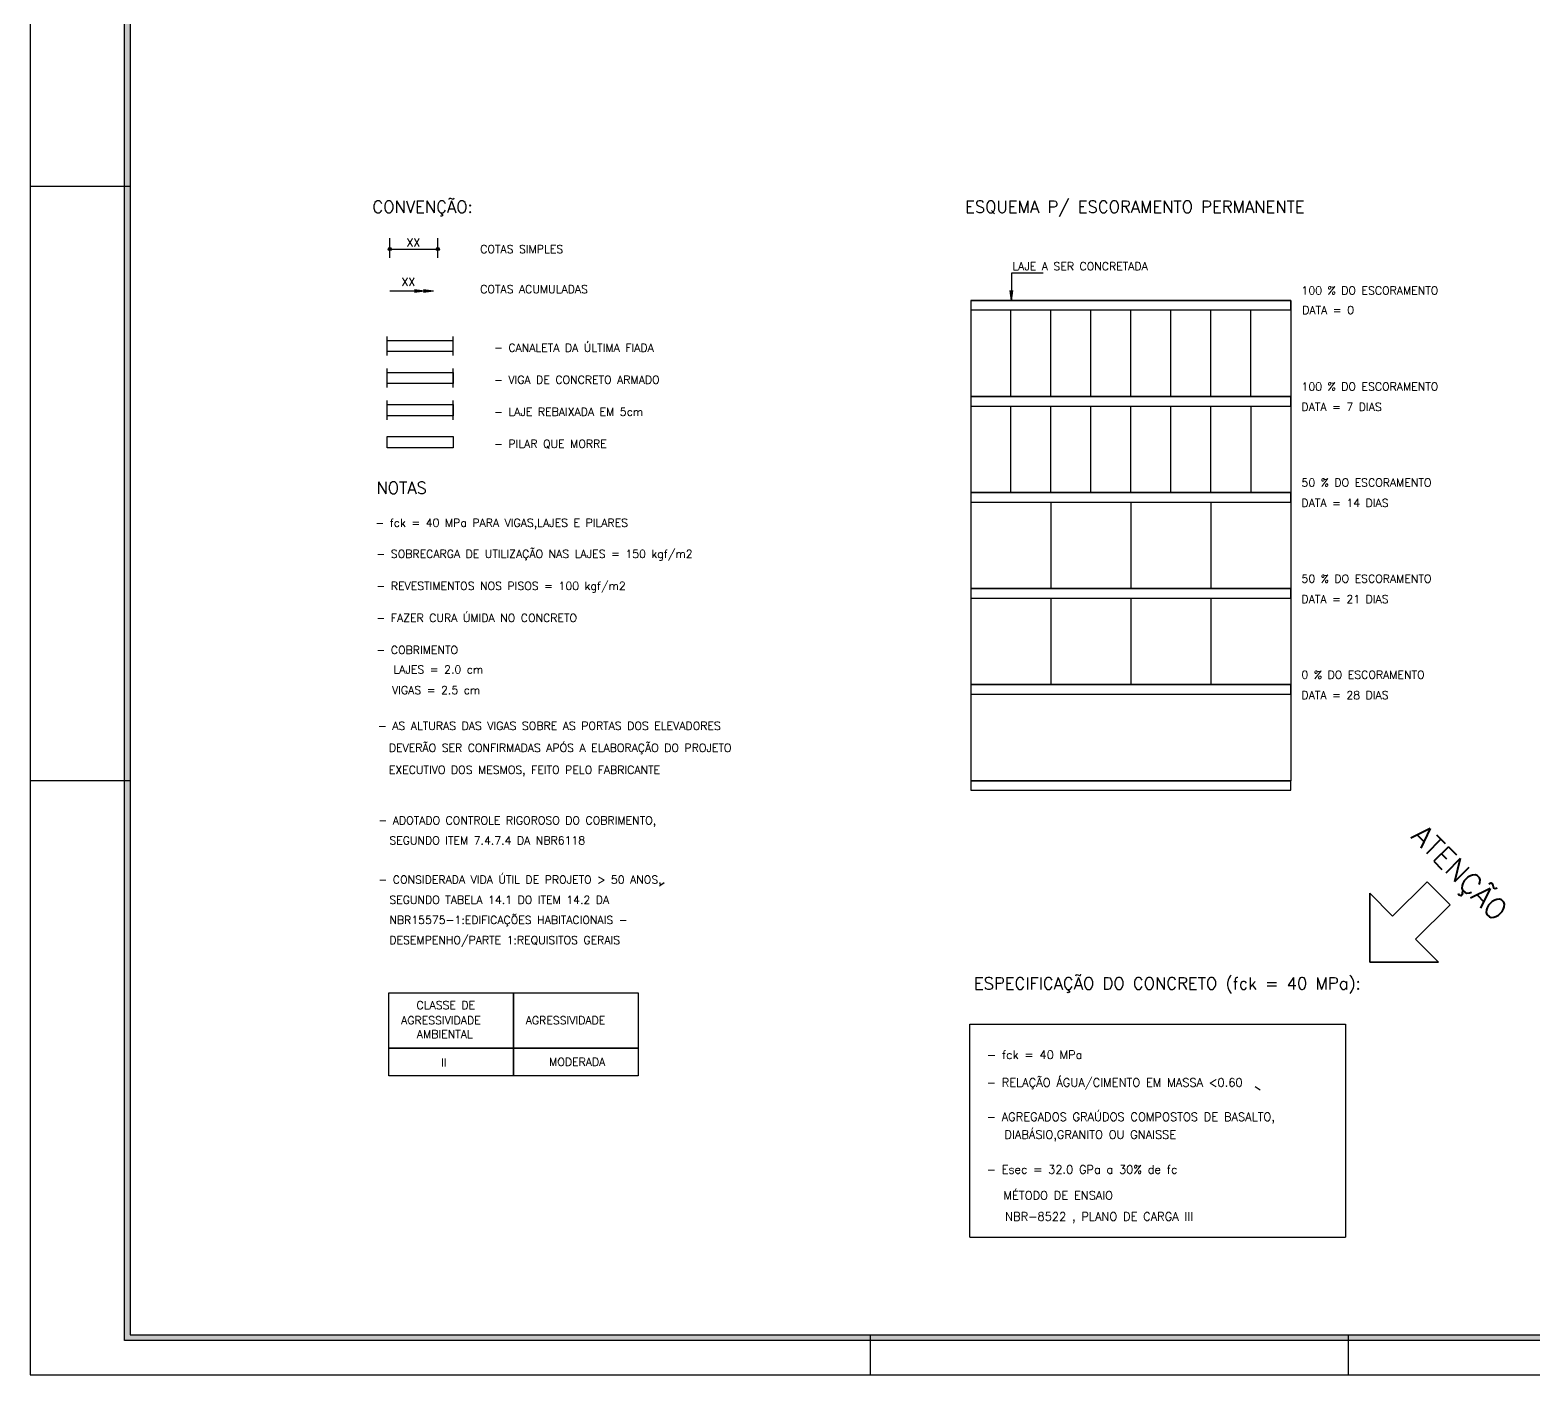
# Model space of a CAD drawing. Extents: x 187 to 6132, y 3709 to 7914.
# Drawn here: x 187 to 2066, y 3709 to 5389 of the extents above; entities that cross this region are included whole.
import ezdxf

# ---------------------------------------------------------------- set-up
doc = ezdxf.new("R2010")
doc.units = 0
doc.header["$LTSCALE"] = 100
doc.header["$MEASUREMENT"] = 0
doc.linetypes.add('ESTILO_TQS_0004', pattern=[2.4, 1.5, 0.2, 0.15, -0.2, 0.15, -0.2])
doc.layers.get('0').update_dxf_attribs({"color": 245, "linetype": 'CONTINUOUS'})
for name, color, linetype in [('01', 7, 'CONTINUOUS'), ('100', 7, 'CONTINUOUS'), ('104', 7, 'CONTINUOUS'), ('109', 30, 'CONTINUOUS'), ('16', 5, 'CONTINUOUS'), ('17', 5, 'CONTINUOUS'), ('205', 7, 'ESTILO_TQS_0004'), ('21', 7, 'CONTINUOUS'), ('221', 102, 'CONTINUOUS'), ('30', 7, 'CONTINUOUS'), ('4', 3, 'CONTINUOUS'), ('7', 2, 'CONTINUOUS'), ('9', 3, 'CONTINUOUS')]:
    doc.layers.add(name, color=color, linetype=linetype)
doc.styles.get("Standard").update_dxf_attribs({"font": 'ROMANS.SHX'})

# ---------------------------------------------------------------- blocks, each defined once
blk = doc.blocks.new('DOT2', base_point=(2575.862793, -1123.101563))
for radius in [0.16, 0.08]:
    blk.add_circle((2575.862793, -1123.101563), radius)

msp = doc.modelspace()

# ---------------------------------------------------------------- linework, layer by layer
for p, q in [((186.530458, 5194.209975), (311.530458, 5194.209975)), ((1362.335192, 5051.491193), (1362.335192, 4451.491193)), ((1362.335192, 5051.491193), (1762.335192, 5051.491193)), ((1362.335192, 5039.491193), (1762.335192, 5039.491193)), ((1762.335192, 5051.491193), (1762.335192, 4451.491193)), ((1362.335192, 4931.491193), (1762.335192, 4931.491193)), ((1362.335192, 4919.491193), (1762.335192, 4919.491193)), ((1362.335192, 4811.491193), (1762.335192, 4811.491193)), ((1362.335192, 4799.491193), (1762.335192, 4799.491193)), ((1362.335192, 4691.491193), (1762.335192, 4691.491193)), ((1362.335192, 4679.491193), (1762.335192, 4679.491193)), ((1362.335192, 4571.491193), (1762.335192, 4571.491193)), ((1362.335192, 4559.491193), (1762.335192, 4559.491193)), ((186.530458, 4451.709975), (311.530458, 4451.709975)), ((1362.335192, 4451.491193), (1762.335192, 4451.491193)), ((1362.335192, 4451.491193), (1762.335192, 4451.491193)), ((1362.335192, 4439.491193), (1762.335192, 4439.491193)), ((973.68612, 4320.757398), (978.975532, 4324.207864)), ((1236.530458, 3759.209975), (1236.530458, 3709.209975)), ((1834.030458, 3759.209975), (1834.030458, 3709.209975))]:
    msp.add_line(p, q)
at = {"color": 6}
msp.add_line((1723.733677, 4064.986208), (1717.851187, 4069.186739), dxfattribs=at)
for points in [[(186.530458, 3709.209975), (6131.530458, 3709.209975), (6131.530458, 7914.209975), (186.530458, 7914.209975), (186.530458, 3709.209975)], [(6081.530458, 3759.209975), (6081.530458, 3752.209975), (304.530458, 3752.209975), (304.530458, 7871.209975), (6081.530458, 7871.209975), (6081.530458, 7864.209975), (311.530458, 7864.209975), (311.530458, 3759.209975), (6081.530458, 3759.209975)], [(311.530458, 3759.209975), (6081.530458, 3759.209975), (6081.530458, 7864.209975), (311.530458, 7864.209975), (311.530458, 3759.209975)], [(634.856325, 4186.344951), (790.602732, 4186.344951), (790.602732, 4117.258996), (634.856325, 4117.258996), (634.856325, 4186.344951)], [(790.602732, 4186.344951), (946.349139, 4186.344951), (946.349139, 4117.258996), (790.602732, 4117.258996), (790.602732, 4186.344951)], [(634.856325, 4117.258996), (790.602732, 4117.258996), (790.602732, 4082.985749), (634.856325, 4082.985749), (634.856325, 4117.258996)], [(790.602732, 4117.258996), (946.349139, 4117.258996), (946.349139, 4082.985749), (790.602732, 4082.985749), (790.602732, 4117.258996)]]:
    msp.add_lwpolyline(points)
for points in [[(311.530458, 7864.209975), (304.530458, 3752.209975), (304.530458, 7871.209975)], [(311.530458, 7864.209975), (311.530458, 3759.209975), (304.530458, 3752.209975)], [(6081.530458, 3752.209975), (304.530458, 3752.209975), (311.530458, 3759.209975)], [(6081.530458, 3752.209975), (311.530458, 3759.209975), (6081.530458, 3759.209975)]]:
    msp.add_solid(points)
at = {"layer": '01'}
for p, q in [((632.656666, 5001.434108), (715.183541, 5001.434108)), ((715.183541, 4987.434108), (632.656666, 4987.434108)), ((1361.004796, 3881.442972), (1361.004796, 4147.144802)), ((1361.004796, 4147.144802), (1830.456439, 4147.144802)), ((1830.456439, 4147.144802), (1830.456439, 3881.442972)), ((1361.004796, 3881.442972), (1830.456439, 3881.442972))]:
    msp.add_line(p, q, dxfattribs=at)
at = {"layer": '100'}
msp.add_lwpolyline([(632.656666, 4961.434108), (715.183541, 4961.434108), (715.183541, 4947.434108), (632.656666, 4947.434108), (632.656666, 4961.434108)], dxfattribs=at)
at = {"layer": '104'}
msp.add_lwpolyline([(632.656666, 4921.434108), (715.183541, 4921.434108), (715.183541, 4907.434108), (632.656666, 4907.434108), (632.656666, 4921.434108)], dxfattribs=at)
at = {"layer": '109'}
msp.add_lwpolyline([(1860.773585, 4224.793251), (1946.837123, 4224.793251), (1918.149304, 4253.481069), (1961.181073, 4296.512838), (1932.493265, 4325.200646), (1889.461496, 4282.168877), (1860.77359, 4310.856783), (1860.773585, 4224.793251)], dxfattribs=at)
at = {"layer": '17'}
msp.add_lwpolyline([(1918.149304, 4253.481069), (1946.837123, 4224.793251), (1860.773585, 4224.793251), (1860.77359, 4310.856783), (1889.461496, 4282.168877), (1932.493265, 4325.200646), (1961.181073, 4296.512838), (1918.149304, 4253.481069)], dxfattribs=at)
at = {"layer": '205'}
for p, q in [((632.656666, 4982.434108), (632.656666, 5006.434108)), ((715.183541, 4982.434108), (715.183541, 5006.434108)), ((632.656666, 4942.434108), (632.656666, 4966.434108)), ((715.183541, 4942.434108), (715.183541, 4966.434108)), ((632.656666, 4902.434108), (632.656666, 4926.434108)), ((715.183541, 4902.434108), (715.183541, 4926.434108))]:
    msp.add_line(p, q, dxfattribs=at)
at = {"layer": '21'}
for p, q in [((690.624878, 5063.050857), (636.149528, 5063.050857)), ((679.493513, 5063.050857), (667.100452, 5064.682434)), ((679.493513, 5063.050857), (667.100452, 5061.419279)), ((690.624878, 5063.050857), (678.231817, 5064.682434)), ((690.624878, 5063.050857), (678.231817, 5061.419279))]:
    msp.add_line(p, q, dxfattribs=at)
at = {"layer": '221'}
for p, q in [((636.149528, 5104.598459), (636.149528, 5129.288963)), ((636.149528, 5115.574646), (696.149528, 5115.574646)), ((696.149528, 5104.598459), (696.149528, 5129.288963))]:
    msp.add_line(p, q, dxfattribs=at)
at = {"layer": '30'}
for points in [[(1362.335192, 5039.491193), (1762.335192, 5039.491193), (1762.335192, 5051.491193), (1362.335192, 5051.491193), (1362.335192, 5039.491193)], [(1362.335192, 4919.491193), (1762.335192, 4919.491193), (1762.335192, 4931.491193), (1362.335192, 4931.491193), (1362.335192, 4919.491193)], [(1362.335192, 4799.491193), (1762.335192, 4799.491193), (1762.335192, 4811.491193), (1362.335192, 4811.491193), (1362.335192, 4799.491193)], [(1362.335192, 4679.491193), (1762.335192, 4679.491193), (1762.335192, 4691.491193), (1362.335192, 4691.491193), (1362.335192, 4679.491193)], [(1362.335192, 4559.491193), (1762.335192, 4559.491193), (1762.335192, 4571.491193), (1362.335192, 4571.491193), (1362.335192, 4559.491193)], [(1362.335192, 4439.491193), (1762.335192, 4439.491193), (1762.335192, 4451.491193), (1362.335192, 4451.491193), (1362.335192, 4439.491193)]]:
    msp.add_lwpolyline(points, dxfattribs=at)
at = {"layer": '4'}
msp.add_lwpolyline([(632.656666, 4881.434108), (715.183541, 4881.434108), (715.183541, 4867.434108), (632.656666, 4867.434108), (632.656666, 4881.434108)], dxfattribs=at)
at = {"layer": '7'}
msp.add_lwpolyline([(1452.687704, 5085.289492), (1413.093765, 5085.289492), (1413.093765, 5051.491193), (1411.462187, 5063.884254), (1413.093765, 5051.491193), (1414.725342, 5063.884254)], dxfattribs=at)
at = {"layer": '9'}
for p, q in [((1412.335192, 4931.491193), (1412.335192, 5039.491193)), ((1462.335192, 4931.491193), (1462.335192, 5039.491193)), ((1512.335192, 4931.491193), (1512.335192, 5039.491193)), ((1562.335192, 4931.491193), (1562.335192, 5039.491193)), ((1612.335192, 4931.491193), (1612.335192, 5039.491193)), ((1662.335192, 4931.491193), (1662.335192, 5039.491193)), ((1712.335192, 4931.491193), (1712.335192, 5039.491193)), ((1412.335192, 4811.491193), (1412.335192, 4919.491193)), ((1462.335192, 4811.491193), (1462.335192, 4919.491193)), ((1512.335192, 4811.491193), (1512.335192, 4919.491193)), ((1562.335192, 4811.491193), (1562.335192, 4919.491193)), ((1612.335192, 4811.491193), (1612.335192, 4919.491193)), ((1662.335192, 4811.491193), (1662.335192, 4919.491193)), ((1712.335192, 4919.491193), (1712.335192, 4811.491193)), ((1462.335192, 4799.491193), (1462.335192, 4691.491193)), ((1562.335192, 4799.491193), (1562.335192, 4691.491193)), ((1662.335192, 4799.491193), (1662.335192, 4691.491193)), ((1462.335192, 4679.491193), (1462.335192, 4571.491193)), ((1562.335192, 4679.491193), (1562.335192, 4571.491193)), ((1662.335192, 4679.491193), (1662.335192, 4571.491193))]:
    msp.add_line(p, q, dxfattribs=at)

# ---------------------------------------------------------------- block references
at = {"layer": '221', "xscale": 12.5, "yscale": 12.5}
for p in [(636.149528, 5115.574646), (696.149528, 5115.574646)]:
    msp.add_blockref('DOT2', p, dxfattribs=at)

# ---------------------------------------------------------------- texts
for s, p in [('COTAS SIMPLES', (749.147633, 5110.47943)), ('COTAS ACUMULADAS', (749.147633, 5060.47943)), ('- CANALETA DA ÚLTIMA FIADA', (766.306907, 4987.283689)), ('- VIGA DE CONCRETO ARMADO', (766.306907, 4947.283689)), ('- LAJE REBAIXADA EM 5cm', (766.306907, 4907.283689)), ('- PILAR QUE MORRE', (766.306907, 4867.283689)), ('- SOBRECARGA DE UTILIZAÇÃO NAS LAJES = 150 kgf/m2', (619.411011, 4729.771772)), ('- REVESTIMENTOS NOS PISOS = 100 kgf/m2', (619.411011, 4689.771772)), ('- FAZER CURA ÚMIDA NO CONCRETO', (619.411011, 4649.771772)), ('- COBRIMENTO', (619.411011, 4609.771772)), ('  LAJES = 2.0 cm', (626.899059, 4585.369531)), ('  VIGAS = 2.5 cm', (625.19723, 4559.619866)), ('- AS ALTURAS DAS VIGAS SOBRE AS PORTAS DOS ELEVADORES', (621.215466, 4515.003393)), ('  DEVERÃO SER CONFIRMADAS APÓS A ELABORAÇÃO DO PROJETO', (621.215466, 4487.503393)), ('  EXECUTIVO DOS MESMOS, FEITO PELO FABRICANTE', (621.215466, 4460.003393)), ('- ADOTADO CONTROLE RIGOROSO DO COBRIMENTO,', (621.841287, 4396.868641)), ('  SEGUNDO ITEM 7.4.7.4 DA NBR6118', (621.841287, 4371.868641)), ('- CONSIDERADA VIDA ÚTIL DE PROJETO > 50 ANOS,', (621.841287, 4322.852148)), ('  SEGUNDO TABELA 14.1 DO ITEM 14.2 DA', (621.841287, 4297.671983)), ('  NBR15575-1:EDIFICAÇÕES HABITACIONAIS -', (621.841287, 4272.491818)), ('  DESEMPENHO/PARTE 1:REQUISITOS GERAIS', (621.841287, 4247.311653))]:
    msp.add_text(s, height=10).set_placement(p)
for s, height, p in [('- fck = 40 MPa PARA VIGAS,LAJES E PILARES', 10, (618.013433, 4768.657997)), ('- AGREGADOS GRAÚDOS COMPOSTOS DE BASALTO,', 10.485, (1382.015688, 4026.359121)), ('DIABÁSIO,GRANITO OU GNAISSE', 10.485, (1404.196927, 4004.177882))]:
    msp.add_text(s, height=height, rotation=360).set_placement(p)
at = {"linetype": 'Continuous'}
for s, p in [('CLASSE DE', (669.490697, 4166.047148)), ('AGRESSIVIDADE', (650.279478, 4147.151853)), ('AGRESSIVIDADE', (806.025886, 4147.151853)), ('AMBIENTAL', (669.907464, 4129.862504)), ('II', (700.126205, 4094.350745)), ('MODERADA', (835.176718, 4095.178581))]:
    msp.add_text(s, height=10, dxfattribs=at).set_placement(p)
at = {"color": 6}
for s, height, p in [('- fck = 40 MPa', 10.44, (1382.30832, 4103.909878)), ('- RELAÇÃO ÁGUA/CIMENTO EM MASSA <0.60', 10.487948, (1382.015659, 4069.222874)), ('- Esec = 32.0 GPa a 30% de fc', 10.44, (1382.015659, 3960.574506)), ('MÉTODO DE ENSAIO', 10.481959, (1403.061718, 3928.246752)), ('NBR-8522 , PLANO DE CARGA III', 10.481959, (1405.173049, 3901.855113))]:
    msp.add_text(s, height=height, rotation=360, dxfattribs=at).set_placement(p)
at = {"layer": '01'}
msp.add_text('ATENÇÃO', height=25.725, rotation=315, dxfattribs=at).set_placement((1911.340289, 4380.394465))
at = {"layer": '16'}
for s, p in [('CONVENÇÃO:', (614.402665, 5160.738754)), ('ESQUEMA P/ ESCORAMENTO PERMANENTE', (1355.182028, 5160.896375)), ('NOTAS', (619.411011, 4809.771772))]:
    msp.add_text(s, height=15, dxfattribs=at).set_placement(p)
msp.add_text('ESPECIFICAÇÃO DO CONCRETO (fck = 40 MPa):', height=15, rotation=360, dxfattribs=at).set_placement((1366.177509, 4190.797005))
at = {"layer": '21'}
msp.add_text('XX', height=10, dxfattribs=at).set_placement((650.85577, 5069.70628))
at = {"layer": '221'}
msp.add_text('XX', height=10, dxfattribs=at).set_placement((657.149528, 5118.574646))
at = {"layer": '7'}
for s, p in [('LAJE A SER CONCRETADA', (1414.163871, 5089.034864)), ('100 % DO ESCORAMENTO', (1775.553522, 5058.804551)), ('DATA = 0', (1776.52964, 5034.401581)), ('100 % DO ESCORAMENTO', (1775.553522, 4938.804551)), ('DATA = 7 DIAS', (1775.553522, 4913.362845)), ('50 % DO ESCORAMENTO', (1775.553522, 4818.804551)), ('DATA = 14 DIAS', (1775.553522, 4793.362845)), ('50 % DO ESCORAMENTO', (1775.553522, 4698.804551)), ('DATA = 21 DIAS', (1775.553522, 4673.362845)), ('0 % DO ESCORAMENTO', (1775.553522, 4578.804551)), ('DATA = 28 DIAS', (1775.553522, 4553.362845))]:
    msp.add_text(s, height=10, dxfattribs=at).set_placement(p)

doc.saveas('drawing.dxf')
